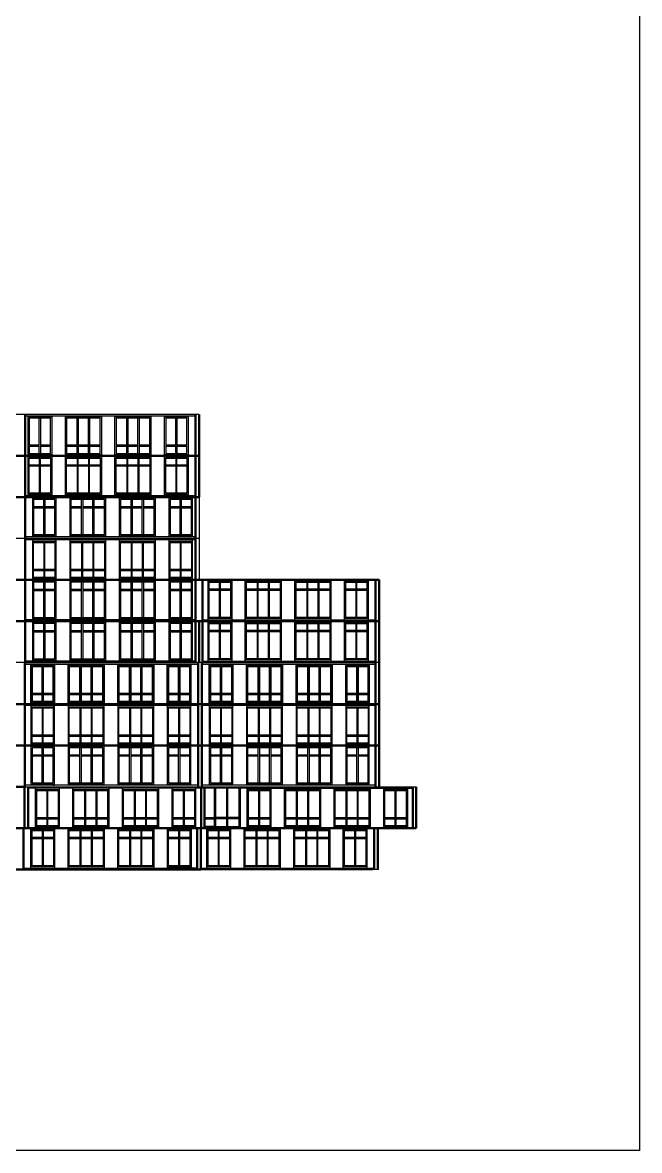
# Model space of a CAD drawing. Header units: centimetres. Extents: x 87 to 195, y 102 to 162.
# Drawn here: x 180.51 to 195.4, y 101.98 to 129.19 of the extents above; entities that cross this region are included whole.
import ezdxf

# ---------------------------------------------------------------- set-up
doc = ezdxf.new("R2010")
doc.units = ezdxf.units.CM
doc.layers.add('modulos alternativos', color=10, linetype='Continuous')

msp = doc.modelspace()

# ---------------------------------------------------------------- linework, layer by layer
for p, q in [((184.77, 119.738), (171.913, 119.738)), ((180.57, 119.702), (184.684, 119.702)), ((180.643, 117.778), (180.643, 119.702)), ((181.213, 119.673), (180.643, 119.673)), ((180.671, 119.645), (180.671, 118.797)), ((181.184, 119.645), (180.671, 119.645)), ((180.913, 118.797), (180.913, 119.645)), ((180.942, 119.645), (180.942, 118.797)), ((181.184, 118.797), (181.184, 119.645)), ((181.213, 119.702), (181.213, 117.778)), ((181.541, 117.778), (181.541, 119.702)), ((182.41, 119.673), (181.541, 119.673)), ((182.382, 119.645), (181.569, 119.645)), ((181.569, 119.645), (181.569, 118.797)), ((181.826, 118.797), (181.826, 119.645)), ((181.854, 119.645), (181.854, 118.797)), ((182.097, 118.797), (182.097, 119.645)), ((182.125, 119.645), (182.125, 118.797)), ((182.382, 118.797), (182.382, 119.645)), ((182.41, 119.702), (182.41, 117.778)), ((182.738, 117.778), (182.738, 119.702)), ((183.608, 119.673), (182.738, 119.673)), ((183.579, 119.645), (182.767, 119.645)), ((182.767, 119.645), (182.767, 118.797)), ((183.023, 118.797), (183.023, 119.645)), ((183.052, 119.645), (183.052, 118.797)), ((183.294, 118.797), (183.294, 119.645)), ((183.323, 119.645), (183.323, 118.797)), ((183.579, 118.797), (183.579, 119.645)), ((183.608, 119.702), (183.608, 117.778)), ((183.936, 117.778), (183.936, 119.702)), ((184.506, 119.673), (183.936, 119.673)), ((184.477, 119.645), (183.964, 119.645)), ((183.964, 119.645), (183.964, 118.797)), ((183.997, 119.738), (183.997, 119.737)), ((184.207, 118.797), (184.207, 119.645)), ((184.235, 119.645), (184.235, 118.797)), ((184.477, 118.797), (184.477, 119.645)), ((184.506, 119.702), (184.506, 117.778)), ((180.913, 118.995), (180.671, 118.995)), ((180.913, 118.966), (180.671, 118.966)), ((181.184, 118.995), (180.942, 118.995)), ((181.184, 118.966), (180.942, 118.966)), ((181.826, 118.995), (181.569, 118.995)), ((181.826, 118.966), (181.569, 118.966)), ((182.097, 118.995), (181.854, 118.995)), ((182.097, 118.966), (181.854, 118.966)), ((182.382, 118.995), (182.125, 118.995)), ((182.382, 118.966), (182.125, 118.966)), ((183.023, 118.995), (182.767, 118.995)), ((183.023, 118.966), (182.767, 118.966)), ((183.294, 118.995), (183.052, 118.995)), ((183.294, 118.966), (183.052, 118.966)), ((183.579, 118.995), (183.323, 118.995)), ((183.579, 118.966), (183.323, 118.966)), ((184.207, 118.995), (183.964, 118.995)), ((184.207, 118.966), (183.964, 118.966)), ((184.477, 118.995), (184.235, 118.995)), ((184.477, 118.966), (184.235, 118.966)), ((180.643, 118.768), (181.213, 118.768)), ((180.643, 118.711), (181.213, 118.711)), ((180.671, 118.797), (181.184, 118.797)), ((180.671, 118.683), (181.184, 118.683)), ((180.671, 117.835), (180.671, 118.683)), ((180.913, 118.683), (180.913, 117.835)), ((180.942, 117.835), (180.942, 118.683)), ((181.184, 118.683), (181.184, 117.835)), ((181.541, 118.768), (182.41, 118.768)), ((181.541, 118.711), (182.41, 118.711)), ((181.569, 118.797), (182.382, 118.797)), ((181.569, 117.835), (181.569, 118.683)), ((181.569, 118.683), (182.382, 118.683)), ((181.826, 118.683), (181.826, 117.835)), ((181.854, 117.835), (181.854, 118.683)), ((182.097, 118.683), (182.097, 117.835)), ((182.125, 117.835), (182.125, 118.683)), ((182.382, 118.683), (182.382, 117.835)), ((182.738, 118.768), (183.608, 118.768)), ((182.738, 118.711), (183.608, 118.711)), ((182.767, 118.797), (183.579, 118.797)), ((182.767, 117.835), (182.767, 118.683)), ((182.767, 118.683), (183.579, 118.683)), ((183.023, 118.683), (183.023, 117.835)), ((183.052, 117.835), (183.052, 118.683)), ((183.294, 118.683), (183.294, 117.835)), ((183.323, 117.835), (183.323, 118.683)), ((183.579, 118.683), (183.579, 117.835)), ((183.936, 118.768), (184.506, 118.768)), ((183.936, 118.711), (184.506, 118.711)), ((183.964, 118.797), (184.477, 118.797)), ((183.964, 117.835), (183.964, 118.683)), ((183.964, 118.683), (184.477, 118.683)), ((184.207, 118.683), (184.207, 117.835)), ((184.235, 117.835), (184.235, 118.683)), ((184.477, 118.683), (184.477, 117.835)), ((180.913, 118.513), (180.671, 118.513)), ((180.913, 118.485), (180.671, 118.485)), ((181.184, 118.513), (180.942, 118.513)), ((181.184, 118.485), (180.942, 118.485)), ((181.826, 118.513), (181.569, 118.513)), ((181.826, 118.485), (181.569, 118.485)), ((182.097, 118.513), (181.854, 118.513)), ((182.097, 118.485), (181.854, 118.485)), ((182.382, 118.513), (182.125, 118.513)), ((182.382, 118.485), (182.125, 118.485)), ((183.023, 118.513), (182.767, 118.513)), ((183.023, 118.485), (182.767, 118.485)), ((183.294, 118.513), (183.052, 118.513)), ((183.294, 118.485), (183.052, 118.485)), ((183.579, 118.513), (183.323, 118.513)), ((183.579, 118.485), (183.323, 118.485)), ((184.207, 118.513), (183.964, 118.513)), ((184.207, 118.485), (183.964, 118.485)), ((184.477, 118.513), (184.235, 118.513)), ((184.477, 118.485), (184.235, 118.485)), ((184.77, 117.742), (171.913, 117.742)), ((180.57, 117.778), (184.684, 117.778)), ((181.213, 117.806), (180.643, 117.806)), ((181.184, 117.835), (180.671, 117.835)), ((180.748, 117.742), (180.748, 116.78)), ((181.318, 117.713), (180.748, 117.713)), ((181.289, 117.685), (180.776, 117.685)), ((180.776, 117.685), (180.776, 116.837)), ((181.019, 116.837), (181.019, 117.685)), ((181.047, 117.685), (181.047, 116.837)), ((181.289, 116.837), (181.289, 117.685)), ((181.318, 116.78), (181.318, 117.742)), ((182.41, 117.806), (181.541, 117.806)), ((182.382, 117.835), (181.569, 117.835)), ((181.646, 117.742), (181.646, 116.78)), ((182.515, 117.713), (181.646, 117.713)), ((182.487, 117.685), (181.674, 117.685)), ((181.674, 117.685), (181.674, 116.837)), ((181.931, 116.837), (181.931, 117.685)), ((181.96, 117.685), (181.96, 116.837)), ((182.202, 116.837), (182.202, 117.685)), ((182.23, 117.685), (182.23, 116.837)), ((182.487, 116.837), (182.487, 117.685)), ((182.515, 116.78), (182.515, 117.742)), ((183.608, 117.806), (182.738, 117.806)), ((183.579, 117.835), (182.767, 117.835)), ((182.843, 117.742), (182.843, 116.78)), ((183.713, 117.713), (182.843, 117.713)), ((183.684, 117.685), (182.872, 117.685)), ((182.872, 117.685), (182.872, 116.837)), ((183.129, 116.837), (183.129, 117.685)), ((183.157, 117.685), (183.157, 116.837)), ((183.399, 116.837), (183.399, 117.685)), ((183.428, 117.685), (183.428, 116.837)), ((183.684, 116.837), (183.684, 117.685)), ((183.713, 116.78), (183.713, 117.742)), ((184.506, 117.806), (183.936, 117.806)), ((184.477, 117.835), (183.964, 117.835)), ((183.997, 117.742), (183.997, 117.742)), ((184.041, 117.742), (184.041, 116.78)), ((184.611, 117.713), (184.041, 117.713)), ((184.069, 117.685), (184.069, 116.837)), ((184.583, 117.685), (184.069, 117.685)), ((184.312, 116.837), (184.312, 117.685)), ((184.34, 117.685), (184.34, 116.837)), ((184.583, 116.837), (184.583, 117.685)), ((184.611, 116.78), (184.611, 117.742)), ((184.77, 117.742), (184.77, 115.746)), ((180.776, 117.515), (181.019, 117.515)), ((180.776, 117.487), (181.019, 117.487)), ((181.047, 117.515), (181.289, 117.515)), ((181.047, 117.487), (181.289, 117.487)), ((181.674, 117.515), (181.931, 117.515)), ((181.674, 117.487), (181.931, 117.487)), ((181.96, 117.515), (182.202, 117.515)), ((181.96, 117.487), (182.202, 117.487)), ((182.23, 117.515), (182.487, 117.515)), ((182.23, 117.487), (182.487, 117.487)), ((182.872, 117.515), (183.129, 117.515)), ((182.872, 117.487), (183.129, 117.487)), ((183.157, 117.515), (183.399, 117.515)), ((183.157, 117.487), (183.399, 117.487)), ((183.428, 117.515), (183.684, 117.515)), ((183.428, 117.487), (183.684, 117.487)), ((184.069, 117.515), (184.312, 117.515)), ((184.069, 117.487), (184.312, 117.487)), ((184.34, 117.515), (184.583, 117.515)), ((184.34, 117.487), (184.583, 117.487)), ((184.684, 116.78), (180.57, 116.78)), ((180.748, 116.808), (181.318, 116.808)), ((180.776, 116.837), (181.289, 116.837)), ((181.646, 116.808), (182.515, 116.808)), ((181.674, 116.837), (182.487, 116.837)), ((182.843, 116.808), (183.713, 116.808)), ((182.872, 116.837), (183.684, 116.837)), ((184.041, 116.808), (184.611, 116.808)), ((184.069, 116.837), (184.583, 116.837)), ((184.77, 116.744), (166.843, 116.744)), ((184.684, 116.708), (180.57, 116.708)), ((180.748, 116.708), (180.748, 114.784)), ((180.748, 116.679), (181.318, 116.679)), ((180.776, 115.803), (180.776, 116.651)), ((180.776, 116.651), (181.289, 116.651)), ((181.019, 116.651), (181.019, 115.803)), ((181.047, 115.803), (181.047, 116.651)), ((181.257, 116.744), (181.257, 116.744)), ((181.257, 116.744), (181.257, 116.743)), ((181.289, 116.651), (181.289, 115.803)), ((181.318, 114.784), (181.318, 116.708)), ((181.646, 116.708), (181.646, 114.784)), ((181.646, 116.679), (182.515, 116.679)), ((181.674, 115.803), (181.674, 116.651)), ((181.674, 116.651), (182.487, 116.651)), ((181.931, 116.651), (181.931, 115.803)), ((181.96, 115.803), (181.96, 116.651)), ((182.202, 116.651), (182.202, 115.803)), ((182.23, 115.803), (182.23, 116.651)), ((182.487, 116.651), (182.487, 115.803)), ((182.515, 114.784), (182.515, 116.708)), ((182.843, 116.708), (182.843, 114.784)), ((182.843, 116.679), (183.713, 116.679)), ((182.872, 115.803), (182.872, 116.651)), ((182.872, 116.651), (183.684, 116.651)), ((183.129, 116.651), (183.129, 115.803)), ((183.157, 115.803), (183.157, 116.651)), ((183.399, 116.651), (183.399, 115.803)), ((183.428, 115.803), (183.428, 116.651)), ((183.684, 116.651), (183.684, 115.803)), ((183.713, 114.784), (183.713, 116.708)), ((184.041, 116.708), (184.041, 114.784)), ((184.041, 116.679), (184.611, 116.679)), ((184.069, 116.651), (184.583, 116.651)), ((184.069, 115.803), (184.069, 116.651)), ((184.312, 116.651), (184.312, 115.803)), ((184.34, 115.803), (184.34, 116.651)), ((184.583, 116.651), (184.583, 115.803)), ((184.611, 114.784), (184.611, 116.708)), ((180.776, 116.001), (181.019, 116.001)), ((180.776, 115.972), (181.019, 115.972)), ((181.047, 116.001), (181.289, 116.001)), ((181.047, 115.972), (181.289, 115.972)), ((181.674, 116.001), (181.931, 116.001)), ((181.674, 115.972), (181.931, 115.972)), ((181.96, 116.001), (182.202, 116.001)), ((181.96, 115.972), (182.202, 115.972)), ((182.23, 116.001), (182.487, 116.001)), ((182.23, 115.972), (182.487, 115.972)), ((182.872, 116.001), (183.129, 116.001)), ((182.872, 115.972), (183.129, 115.972)), ((183.157, 116.001), (183.399, 116.001)), ((183.157, 115.972), (183.399, 115.972)), ((183.428, 116.001), (183.684, 116.001)), ((183.428, 115.972), (183.684, 115.972)), ((184.069, 116.001), (184.312, 116.001)), ((184.069, 115.972), (184.312, 115.972)), ((184.34, 116.001), (184.583, 116.001)), ((184.34, 115.972), (184.583, 115.972)), ((181.318, 115.774), (180.748, 115.774)), ((181.318, 115.717), (180.748, 115.717)), ((181.289, 115.803), (180.776, 115.803)), ((181.289, 115.689), (180.776, 115.689)), ((180.776, 115.689), (180.776, 114.841)), ((181.019, 114.841), (181.019, 115.689)), ((181.047, 115.689), (181.047, 114.841)), ((181.289, 114.841), (181.289, 115.689)), ((182.515, 115.774), (181.646, 115.774)), ((182.515, 115.717), (181.646, 115.717)), ((182.487, 115.803), (181.674, 115.803)), ((182.487, 115.689), (181.674, 115.689)), ((181.674, 115.689), (181.674, 114.841)), ((181.931, 114.841), (181.931, 115.689)), ((181.96, 115.689), (181.96, 114.841)), ((182.202, 114.841), (182.202, 115.689)), ((182.23, 115.689), (182.23, 114.841)), ((182.487, 114.841), (182.487, 115.689)), ((183.713, 115.774), (182.843, 115.774)), ((183.713, 115.717), (182.843, 115.717)), ((183.684, 115.803), (182.872, 115.803)), ((183.684, 115.689), (182.872, 115.689)), ((182.872, 115.689), (182.872, 114.841)), ((183.129, 114.841), (183.129, 115.689)), ((183.157, 115.689), (183.157, 114.841)), ((183.399, 114.841), (183.399, 115.689)), ((183.428, 115.689), (183.428, 114.841)), ((183.684, 114.841), (183.684, 115.689)), ((184.611, 115.774), (184.041, 115.774)), ((184.611, 115.717), (184.041, 115.717)), ((184.583, 115.803), (184.069, 115.803)), ((184.069, 115.689), (184.069, 114.841)), ((184.583, 115.689), (184.069, 115.689)), ((184.312, 114.841), (184.312, 115.689)), ((184.34, 115.689), (184.34, 114.841)), ((184.583, 114.841), (184.583, 115.689)), ((184.985, 114.784), (184.985, 115.746)), ((184.985, 115.717), (185.556, 115.717)), ((185.014, 115.689), (185.527, 115.689)), ((185.014, 114.841), (185.014, 115.689)), ((185.256, 115.689), (185.256, 114.841)), ((185.285, 114.841), (185.285, 115.689)), ((185.527, 115.689), (185.527, 114.841)), ((185.556, 115.746), (185.556, 114.784)), ((185.845, 115.746), (185.879, 115.746)), ((185.884, 114.784), (185.884, 115.746)), ((185.884, 115.717), (186.753, 115.717)), ((185.912, 114.841), (185.912, 115.689)), ((185.912, 115.689), (186.725, 115.689)), ((186.169, 115.689), (186.169, 114.841)), ((186.197, 114.841), (186.197, 115.689)), ((186.44, 115.689), (186.44, 114.841)), ((186.468, 114.841), (186.468, 115.689)), ((186.725, 115.689), (186.725, 114.841)), ((186.753, 115.746), (186.753, 114.784)), ((186.914, 115.746), (186.948, 115.746)), ((187.081, 114.784), (187.081, 115.746)), ((187.081, 115.717), (187.951, 115.717)), ((187.11, 114.841), (187.11, 115.689)), ((187.11, 115.689), (187.922, 115.689)), ((187.366, 115.689), (187.366, 114.841)), ((187.395, 114.841), (187.395, 115.689)), ((187.637, 115.689), (187.637, 114.841)), ((187.666, 114.841), (187.666, 115.689)), ((187.922, 115.689), (187.922, 114.841)), ((187.951, 115.746), (187.951, 114.784)), ((187.983, 115.746), (188.018, 115.746)), ((188.279, 114.784), (188.279, 115.746)), ((188.279, 115.717), (188.849, 115.717)), ((188.307, 114.841), (188.307, 115.689)), ((188.307, 115.689), (188.82, 115.689)), ((188.549, 115.689), (188.549, 114.841)), ((188.578, 114.841), (188.578, 115.689)), ((188.82, 115.689), (188.82, 114.841)), ((188.849, 115.746), (188.849, 114.784)), ((189.027, 115.746), (189.027, 115.745)), ((180.776, 115.519), (181.019, 115.519)), ((180.776, 115.491), (181.019, 115.491)), ((181.047, 115.519), (181.289, 115.519)), ((181.047, 115.491), (181.289, 115.491)), ((181.674, 115.519), (181.931, 115.519)), ((181.674, 115.491), (181.931, 115.491)), ((181.96, 115.519), (182.202, 115.519)), ((181.96, 115.491), (182.202, 115.491)), ((182.23, 115.519), (182.487, 115.519)), ((182.23, 115.491), (182.487, 115.491)), ((182.872, 115.519), (183.129, 115.519)), ((182.872, 115.491), (183.129, 115.491)), ((183.157, 115.519), (183.399, 115.519)), ((183.157, 115.491), (183.399, 115.491)), ((183.428, 115.519), (183.684, 115.519)), ((183.428, 115.491), (183.684, 115.491)), ((184.069, 115.519), (184.312, 115.519)), ((184.069, 115.491), (184.312, 115.491)), ((184.34, 115.519), (184.583, 115.519)), ((184.34, 115.491), (184.583, 115.491)), ((185.256, 115.519), (185.014, 115.519)), ((185.256, 115.491), (185.014, 115.491)), ((185.527, 115.519), (185.285, 115.519)), ((185.527, 115.491), (185.285, 115.491)), ((186.169, 115.519), (185.912, 115.519)), ((186.169, 115.491), (185.912, 115.491)), ((186.44, 115.519), (186.197, 115.519)), ((186.44, 115.491), (186.197, 115.491)), ((186.725, 115.519), (186.468, 115.519)), ((186.725, 115.491), (186.468, 115.491)), ((187.366, 115.519), (187.11, 115.519)), ((187.366, 115.491), (187.11, 115.491)), ((187.637, 115.519), (187.395, 115.519)), ((187.637, 115.491), (187.395, 115.491)), ((187.922, 115.519), (187.666, 115.519)), ((187.922, 115.491), (187.666, 115.491)), ((188.549, 115.519), (188.307, 115.519)), ((188.549, 115.491), (188.307, 115.491)), ((188.82, 115.519), (188.578, 115.519)), ((188.82, 115.491), (188.578, 115.491)), ((171.913, 114.748), (184.77, 114.748)), ((184.684, 114.784), (180.57, 114.784)), ((189.113, 114.748), (180.608, 114.748)), ((180.748, 114.812), (181.318, 114.812)), ((180.748, 114.748), (180.748, 113.786)), ((181.318, 114.719), (180.748, 114.719)), ((180.776, 114.841), (181.289, 114.841)), ((181.289, 114.691), (180.776, 114.691)), ((180.776, 114.691), (180.776, 113.843)), ((181.019, 113.843), (181.019, 114.691)), ((181.047, 114.691), (181.047, 113.843)), ((181.257, 114.748), (181.257, 114.749)), ((181.289, 113.843), (181.289, 114.691)), ((181.318, 113.786), (181.318, 114.748)), ((181.646, 114.812), (182.515, 114.812)), ((181.646, 114.748), (181.646, 113.786)), ((182.515, 114.719), (181.646, 114.719)), ((181.674, 114.841), (182.487, 114.841)), ((182.487, 114.691), (181.674, 114.691)), ((181.674, 114.691), (181.674, 113.843)), ((181.931, 113.843), (181.931, 114.691)), ((181.96, 114.691), (181.96, 113.843)), ((182.202, 113.843), (182.202, 114.691)), ((182.23, 114.691), (182.23, 113.843)), ((182.487, 113.843), (182.487, 114.691)), ((182.515, 113.786), (182.515, 114.748)), ((182.843, 114.812), (183.713, 114.812)), ((182.843, 114.748), (182.843, 113.786)), ((183.713, 114.719), (182.843, 114.719)), ((182.872, 114.841), (183.684, 114.841)), ((183.684, 114.691), (182.872, 114.691)), ((182.872, 114.691), (182.872, 113.843)), ((183.129, 113.843), (183.129, 114.691)), ((183.157, 114.691), (183.157, 113.843)), ((183.399, 113.843), (183.399, 114.691)), ((183.428, 114.691), (183.428, 113.843)), ((183.684, 113.843), (183.684, 114.691)), ((183.713, 113.786), (183.713, 114.748)), ((184.041, 114.812), (184.611, 114.812)), ((184.041, 114.748), (184.041, 113.786)), ((184.611, 114.719), (184.041, 114.719)), ((184.069, 114.841), (184.583, 114.841)), ((184.069, 114.691), (184.069, 113.843)), ((184.583, 114.691), (184.069, 114.691)), ((184.312, 113.843), (184.312, 114.691)), ((184.34, 114.691), (184.34, 113.843)), ((184.583, 113.843), (184.583, 114.691)), ((184.611, 113.786), (184.611, 114.748)), ((184.77, 113.75), (184.77, 114.748)), ((184.855, 114.784), (189.027, 114.784)), ((185.556, 114.812), (184.985, 114.812)), ((184.985, 113.786), (184.985, 114.748)), ((184.985, 114.719), (185.556, 114.719)), ((185.527, 114.841), (185.014, 114.841)), ((185.014, 114.691), (185.527, 114.691)), ((185.014, 113.843), (185.014, 114.691)), ((185.256, 114.691), (185.256, 113.843)), ((185.285, 113.843), (185.285, 114.691)), ((185.527, 114.691), (185.527, 113.843)), ((185.556, 114.748), (185.556, 113.786)), ((186.753, 114.812), (185.884, 114.812)), ((185.884, 113.786), (185.884, 114.748)), ((185.884, 114.719), (186.753, 114.719)), ((186.725, 114.841), (185.912, 114.841)), ((185.912, 113.843), (185.912, 114.691)), ((185.912, 114.691), (186.725, 114.691)), ((186.169, 114.691), (186.169, 113.843)), ((186.197, 113.843), (186.197, 114.691)), ((186.44, 114.691), (186.44, 113.843)), ((186.468, 113.843), (186.468, 114.691)), ((186.725, 114.691), (186.725, 113.843)), ((186.753, 114.748), (186.753, 113.786)), ((187.951, 114.812), (187.081, 114.812)), ((187.081, 113.786), (187.081, 114.748)), ((187.081, 114.719), (187.951, 114.719)), ((187.922, 114.841), (187.11, 114.841)), ((187.11, 113.843), (187.11, 114.691)), ((187.11, 114.691), (187.922, 114.691)), ((187.366, 114.691), (187.366, 113.843)), ((187.395, 113.843), (187.395, 114.691)), ((187.637, 114.691), (187.637, 113.843)), ((187.666, 113.843), (187.666, 114.691)), ((187.922, 114.691), (187.922, 113.843)), ((187.951, 114.748), (187.951, 113.786)), ((188.849, 114.812), (188.279, 114.812)), ((188.279, 113.786), (188.279, 114.748)), ((188.279, 114.719), (188.849, 114.719)), ((188.82, 114.841), (188.307, 114.841)), ((188.307, 113.843), (188.307, 114.691)), ((188.307, 114.691), (188.82, 114.691)), ((188.339, 114.748), (188.339, 114.749)), ((188.549, 114.691), (188.549, 113.843)), ((188.578, 113.843), (188.578, 114.691)), ((188.82, 114.691), (188.82, 113.843)), ((188.849, 114.748), (188.849, 113.786)), ((189.027, 114.748), (189.027, 114.747)), ((180.776, 114.522), (181.019, 114.522)), ((180.776, 114.493), (181.019, 114.493)), ((181.047, 114.522), (181.289, 114.522)), ((181.047, 114.493), (181.289, 114.493)), ((181.674, 114.522), (181.931, 114.522)), ((181.674, 114.493), (181.931, 114.493)), ((181.96, 114.522), (182.202, 114.522)), ((181.96, 114.493), (182.202, 114.493)), ((182.23, 114.522), (182.487, 114.522)), ((182.23, 114.493), (182.487, 114.493)), ((182.872, 114.522), (183.129, 114.522)), ((182.872, 114.493), (183.129, 114.493)), ((183.157, 114.522), (183.399, 114.522)), ((183.157, 114.493), (183.399, 114.493)), ((183.428, 114.522), (183.684, 114.522)), ((183.428, 114.493), (183.684, 114.493)), ((184.069, 114.522), (184.312, 114.522)), ((184.069, 114.493), (184.312, 114.493)), ((184.34, 114.522), (184.583, 114.522)), ((184.34, 114.493), (184.583, 114.493)), ((185.256, 114.522), (185.014, 114.522)), ((185.256, 114.493), (185.014, 114.493)), ((185.527, 114.522), (185.285, 114.522)), ((185.527, 114.493), (185.285, 114.493)), ((186.169, 114.522), (185.912, 114.522)), ((186.169, 114.493), (185.912, 114.493)), ((186.44, 114.522), (186.197, 114.522)), ((186.44, 114.493), (186.197, 114.493)), ((186.725, 114.522), (186.468, 114.522)), ((186.725, 114.493), (186.468, 114.493)), ((187.366, 114.522), (187.11, 114.522)), ((187.366, 114.493), (187.11, 114.493)), ((187.637, 114.522), (187.395, 114.522)), ((187.637, 114.493), (187.395, 114.493)), ((187.922, 114.522), (187.666, 114.522)), ((187.922, 114.493), (187.666, 114.493)), ((188.549, 114.522), (188.307, 114.522)), ((188.549, 114.493), (188.307, 114.493)), ((188.82, 114.522), (188.578, 114.522)), ((188.82, 114.493), (188.578, 114.493)), ((184.684, 113.786), (180.57, 113.786)), ((180.748, 113.814), (181.318, 113.814)), ((180.776, 113.843), (181.289, 113.843)), ((181.646, 113.814), (182.515, 113.814)), ((181.674, 113.843), (182.487, 113.843)), ((182.843, 113.814), (183.713, 113.814)), ((182.872, 113.843), (183.684, 113.843)), ((184.041, 113.814), (184.611, 113.814)), ((184.069, 113.843), (184.583, 113.843)), ((184.855, 113.786), (189.027, 113.786)), ((185.556, 113.814), (184.985, 113.814)), ((185.527, 113.843), (185.014, 113.843)), ((186.753, 113.814), (185.884, 113.814)), ((186.725, 113.843), (185.912, 113.843)), ((187.951, 113.814), (187.081, 113.814)), ((187.922, 113.843), (187.11, 113.843)), ((188.849, 113.814), (188.279, 113.814)), ((188.82, 113.843), (188.307, 113.843)), ((189.113, 113.75), (171.838, 113.75)), ((181.257, 113.75), (181.257, 113.751)), ((189.113, 113.75), (184.77, 113.75)), ((188.339, 113.75), (188.339, 113.751)), ((176.198, 112.749), (189.113, 112.749)), ((180.561, 112.753), (180.561, 112.749)), ((180.561, 112.749), (184.75, 112.749)), ((181.25, 112.714), (180.561, 112.714)), ((180.709, 112.714), (180.709, 110.789)), ((180.709, 112.685), (181.279, 112.685)), ((181.25, 112.714), (181.279, 112.714)), ((184.75, 112.714), (181.279, 112.714)), ((181.279, 110.789), (181.279, 112.714)), ((181.607, 112.714), (181.607, 110.789)), ((181.607, 112.685), (182.476, 112.685)), ((182.476, 110.789), (182.476, 112.714)), ((182.804, 112.714), (182.804, 110.789)), ((182.804, 112.685), (183.674, 112.685)), ((183.674, 110.789), (183.674, 112.714)), ((184.002, 112.714), (184.002, 110.789)), ((184.002, 112.685), (184.572, 112.685)), ((184.572, 110.789), (184.572, 112.714)), ((184.836, 112.749), (189.027, 112.749)), ((188.307, 112.714), (184.836, 112.714)), ((185.014, 112.714), (185.014, 110.789)), ((185.014, 112.685), (185.584, 112.685)), ((185.584, 110.789), (185.584, 112.714)), ((185.912, 112.714), (185.912, 110.789)), ((185.912, 112.685), (186.782, 112.685)), ((186.782, 110.789), (186.782, 112.714)), ((187.11, 112.714), (187.11, 110.789)), ((187.11, 112.685), (187.979, 112.685)), ((187.979, 110.789), (187.979, 112.714)), ((188.338, 112.714), (188.307, 112.714)), ((188.307, 112.714), (188.307, 110.789)), ((188.307, 112.685), (188.877, 112.685)), ((189.027, 112.714), (188.338, 112.714)), ((188.339, 112.749), (188.339, 112.749)), ((188.42, 112.749), (188.42, 112.749)), ((188.877, 110.789), (188.877, 112.714)), ((189.027, 112.753), (189.027, 112.749)), ((180.737, 111.808), (180.737, 112.657)), ((180.737, 112.657), (181.25, 112.657)), ((180.979, 112.657), (180.979, 111.808)), ((181.008, 111.808), (181.008, 112.657)), ((181.25, 112.657), (181.25, 111.808)), ((181.635, 111.808), (181.635, 112.657)), ((181.635, 112.657), (182.448, 112.657)), ((181.892, 112.657), (181.892, 111.808)), ((181.92, 111.808), (181.92, 112.657)), ((182.163, 112.657), (182.163, 111.808)), ((182.191, 111.808), (182.191, 112.657)), ((182.448, 112.657), (182.448, 111.808)), ((182.833, 111.808), (182.833, 112.657)), ((182.833, 112.657), (183.645, 112.657)), ((183.089, 112.657), (183.089, 111.808)), ((183.118, 111.808), (183.118, 112.657)), ((183.36, 112.657), (183.36, 111.808)), ((183.389, 111.808), (183.389, 112.657)), ((183.645, 112.657), (183.645, 111.808)), ((184.03, 112.657), (184.544, 112.657)), ((184.03, 111.808), (184.03, 112.657)), ((184.273, 112.657), (184.273, 111.808)), ((184.301, 111.808), (184.301, 112.657)), ((184.544, 112.657), (184.544, 111.808)), ((185.042, 111.808), (185.042, 112.657)), ((185.042, 112.657), (185.556, 112.657)), ((185.285, 112.657), (185.285, 111.808)), ((185.313, 111.808), (185.313, 112.657)), ((185.556, 112.657), (185.556, 111.808)), ((185.941, 111.808), (185.941, 112.657)), ((185.941, 112.657), (186.753, 112.657)), ((186.197, 112.657), (186.197, 111.808)), ((186.226, 111.808), (186.226, 112.657)), ((186.468, 112.657), (186.468, 111.808)), ((186.497, 111.808), (186.497, 112.657)), ((186.753, 112.657), (186.753, 111.808)), ((187.138, 111.808), (187.138, 112.657)), ((187.138, 112.657), (187.951, 112.657)), ((187.395, 112.657), (187.395, 111.808)), ((187.423, 111.808), (187.423, 112.657)), ((187.666, 112.657), (187.666, 111.808)), ((187.694, 111.808), (187.694, 112.657)), ((187.951, 112.657), (187.951, 111.808)), ((188.336, 112.657), (188.849, 112.657)), ((188.336, 111.808), (188.336, 112.657)), ((188.578, 112.657), (188.578, 111.808)), ((188.606, 111.808), (188.606, 112.657)), ((188.849, 112.657), (188.849, 111.808)), ((180.737, 112.006), (180.979, 112.006)), ((180.737, 111.978), (180.979, 111.978)), ((181.008, 112.006), (181.25, 112.006)), ((181.008, 111.978), (181.25, 111.978)), ((181.635, 112.006), (181.892, 112.006)), ((181.635, 111.978), (181.892, 111.978)), ((181.92, 112.006), (182.163, 112.006)), ((181.92, 111.978), (182.163, 111.978)), ((182.191, 112.006), (182.448, 112.006)), ((182.191, 111.978), (182.448, 111.978)), ((182.833, 112.006), (183.089, 112.006)), ((182.833, 111.978), (183.089, 111.978)), ((183.118, 112.006), (183.36, 112.006)), ((183.118, 111.978), (183.36, 111.978)), ((183.389, 112.006), (183.645, 112.006)), ((183.389, 111.978), (183.645, 111.978)), ((184.03, 112.006), (184.273, 112.006)), ((184.03, 111.978), (184.273, 111.978)), ((184.301, 112.006), (184.544, 112.006)), ((184.301, 111.978), (184.544, 111.978)), ((185.042, 112.006), (185.285, 112.006)), ((185.042, 111.978), (185.285, 111.978)), ((185.313, 112.006), (185.556, 112.006)), ((185.313, 111.978), (185.556, 111.978)), ((185.941, 112.006), (186.197, 112.006)), ((185.941, 111.978), (186.197, 111.978)), ((186.226, 112.006), (186.468, 112.006)), ((186.226, 111.978), (186.468, 111.978)), ((186.497, 112.006), (186.753, 112.006)), ((186.497, 111.978), (186.753, 111.978)), ((187.138, 112.006), (187.395, 112.006)), ((187.138, 111.978), (187.395, 111.978)), ((187.423, 112.006), (187.666, 112.006)), ((187.423, 111.978), (187.666, 111.978)), ((187.694, 112.006), (187.951, 112.006)), ((187.694, 111.978), (187.951, 111.978)), ((188.336, 112.006), (188.578, 112.006)), ((188.336, 111.978), (188.578, 111.978)), ((188.606, 112.006), (188.849, 112.006)), ((188.606, 111.978), (188.849, 111.978)), ((180.561, 111.75), (180.561, 111.753)), ((181.279, 111.78), (180.709, 111.78)), ((181.279, 111.723), (180.709, 111.723)), ((181.25, 111.808), (180.737, 111.808)), ((181.25, 111.694), (180.737, 111.694)), ((180.737, 111.694), (180.737, 110.846)), ((180.979, 110.846), (180.979, 111.694)), ((181.008, 111.694), (181.008, 110.846)), ((181.25, 110.846), (181.25, 111.694)), ((181.604, 111.751), (181.57, 111.751)), ((182.476, 111.78), (181.607, 111.78)), ((182.476, 111.723), (181.607, 111.723)), ((182.448, 111.808), (181.635, 111.808)), ((182.448, 111.694), (181.635, 111.694)), ((181.635, 111.694), (181.635, 110.846)), ((181.892, 110.846), (181.892, 111.694)), ((181.92, 111.694), (181.92, 110.846)), ((182.163, 110.846), (182.163, 111.694)), ((182.191, 111.694), (182.191, 110.846)), ((182.448, 110.846), (182.448, 111.694)), ((182.673, 111.751), (182.639, 111.751)), ((183.674, 111.78), (182.804, 111.78)), ((183.674, 111.723), (182.804, 111.723)), ((183.645, 111.808), (182.833, 111.808)), ((183.645, 111.694), (182.833, 111.694)), ((182.833, 111.694), (182.833, 110.846)), ((183.089, 110.846), (183.089, 111.694)), ((183.118, 111.694), (183.118, 110.846)), ((183.36, 110.846), (183.36, 111.694)), ((183.389, 111.694), (183.389, 110.846)), ((183.645, 110.846), (183.645, 111.694)), ((183.743, 111.751), (183.708, 111.751)), ((184.572, 111.78), (184.002, 111.78)), ((184.572, 111.723), (184.002, 111.723)), ((184.544, 111.808), (184.03, 111.808)), ((184.03, 111.694), (184.03, 110.846)), ((184.544, 111.694), (184.03, 111.694)), ((184.273, 110.846), (184.273, 111.694)), ((184.301, 111.694), (184.301, 110.846)), ((184.544, 110.846), (184.544, 111.694)), ((184.75, 111.75), (184.75, 111.753)), ((184.836, 111.751), (184.836, 111.753)), ((184.836, 111.751), (184.836, 111.75)), ((185.584, 111.78), (185.014, 111.78)), ((185.584, 111.723), (185.014, 111.723)), ((185.556, 111.808), (185.042, 111.808)), ((185.556, 111.694), (185.042, 111.694)), ((185.042, 111.694), (185.042, 110.846)), ((185.285, 110.846), (185.285, 111.694)), ((185.313, 111.694), (185.313, 110.846)), ((185.556, 110.846), (185.556, 111.694)), ((185.879, 111.751), (185.845, 111.751)), ((186.782, 111.78), (185.912, 111.78)), ((186.782, 111.723), (185.912, 111.723)), ((186.753, 111.808), (185.941, 111.808)), ((186.753, 111.694), (185.941, 111.694)), ((185.941, 111.694), (185.941, 110.846)), ((186.197, 110.846), (186.197, 111.694)), ((186.226, 111.694), (186.226, 110.846)), ((186.468, 110.846), (186.468, 111.694)), ((186.497, 111.694), (186.497, 110.846)), ((186.753, 110.846), (186.753, 111.694)), ((186.948, 111.751), (186.914, 111.751)), ((187.979, 111.78), (187.11, 111.78)), ((187.979, 111.723), (187.11, 111.723)), ((187.951, 111.808), (187.138, 111.808)), ((187.951, 111.694), (187.138, 111.694)), ((187.138, 111.694), (187.138, 110.846)), ((187.395, 110.846), (187.395, 111.694)), ((187.423, 111.694), (187.423, 110.846)), ((187.666, 110.846), (187.666, 111.694)), ((187.694, 111.694), (187.694, 110.846)), ((187.951, 110.846), (187.951, 111.694)), ((188.018, 111.751), (187.983, 111.751)), ((188.877, 111.78), (188.307, 111.78)), ((188.877, 111.723), (188.307, 111.723)), ((188.849, 111.808), (188.336, 111.808)), ((188.336, 111.694), (188.336, 110.846)), ((188.849, 111.694), (188.336, 111.694)), ((188.578, 110.846), (188.578, 111.694)), ((188.606, 111.694), (188.606, 110.846)), ((188.849, 110.846), (188.849, 111.694)), ((180.737, 111.525), (180.979, 111.525)), ((180.737, 111.496), (180.979, 111.496)), ((181.008, 111.525), (181.25, 111.525)), ((181.008, 111.496), (181.25, 111.496)), ((181.635, 111.525), (181.892, 111.525)), ((181.635, 111.496), (181.892, 111.496)), ((181.92, 111.525), (182.163, 111.525)), ((181.92, 111.496), (182.163, 111.496)), ((182.191, 111.525), (182.448, 111.525)), ((182.191, 111.496), (182.448, 111.496)), ((182.833, 111.525), (183.089, 111.525)), ((182.833, 111.496), (183.089, 111.496)), ((183.118, 111.525), (183.36, 111.525)), ((183.118, 111.496), (183.36, 111.496)), ((183.389, 111.525), (183.645, 111.525)), ((183.389, 111.496), (183.645, 111.496)), ((184.03, 111.525), (184.273, 111.525)), ((184.03, 111.496), (184.273, 111.496)), ((184.301, 111.525), (184.544, 111.525)), ((184.301, 111.496), (184.544, 111.496)), ((185.042, 111.525), (185.285, 111.525)), ((185.042, 111.496), (185.285, 111.496)), ((185.313, 111.525), (185.556, 111.525)), ((185.313, 111.496), (185.556, 111.496)), ((185.941, 111.525), (186.197, 111.525)), ((185.941, 111.496), (186.197, 111.496)), ((186.226, 111.525), (186.468, 111.525)), ((186.226, 111.496), (186.468, 111.496)), ((186.497, 111.525), (186.753, 111.525)), ((186.497, 111.496), (186.753, 111.496)), ((187.138, 111.525), (187.395, 111.525)), ((187.138, 111.496), (187.395, 111.496)), ((187.423, 111.525), (187.666, 111.525)), ((187.423, 111.496), (187.666, 111.496)), ((187.694, 111.525), (187.951, 111.525)), ((187.694, 111.496), (187.951, 111.496)), ((188.336, 111.525), (188.578, 111.525)), ((188.336, 111.496), (188.578, 111.496)), ((188.606, 111.525), (188.849, 111.525)), ((188.606, 111.496), (188.849, 111.496)), ((181.25, 110.789), (180.561, 110.789)), ((180.709, 110.818), (181.279, 110.818)), ((180.737, 110.846), (181.25, 110.846)), ((181.25, 110.789), (181.279, 110.789)), ((184.75, 110.789), (181.279, 110.789)), ((181.607, 110.818), (182.476, 110.818)), ((181.635, 110.846), (182.448, 110.846)), ((182.804, 110.818), (183.674, 110.818)), ((182.833, 110.846), (183.645, 110.846)), ((184.002, 110.818), (184.572, 110.818)), ((184.03, 110.846), (184.544, 110.846)), ((188.307, 110.789), (184.836, 110.789)), ((185.014, 110.818), (185.584, 110.818)), ((185.042, 110.846), (185.556, 110.846)), ((185.912, 110.818), (186.782, 110.818)), ((185.941, 110.846), (186.753, 110.846)), ((187.11, 110.818), (187.979, 110.818)), ((187.138, 110.846), (187.951, 110.846)), ((188.307, 110.818), (188.877, 110.818)), ((188.338, 110.789), (188.307, 110.789)), ((188.336, 110.846), (188.849, 110.846)), ((189.027, 110.789), (188.338, 110.789)), ((176.198, 110.754), (190.011, 110.754)), ((180.559, 110.754), (184.902, 110.754)), ((184.816, 110.718), (180.644, 110.718)), ((180.823, 109.756), (180.823, 110.718)), ((180.823, 110.689), (181.393, 110.689)), ((180.851, 109.813), (180.851, 110.661)), ((180.851, 110.661), (181.364, 110.661)), ((181.094, 110.661), (181.094, 109.813)), ((181.122, 109.813), (181.122, 110.661)), ((181.332, 110.754), (181.332, 110.753)), ((181.364, 110.661), (181.364, 109.813)), ((181.393, 110.718), (181.393, 109.756)), ((181.721, 109.756), (181.721, 110.718)), ((181.721, 110.689), (182.59, 110.689)), ((181.749, 109.813), (181.749, 110.661)), ((181.749, 110.661), (182.562, 110.661)), ((182.006, 110.661), (182.006, 109.813)), ((182.034, 109.813), (182.034, 110.661)), ((182.277, 110.661), (182.277, 109.813)), ((182.305, 109.813), (182.305, 110.661)), ((182.562, 110.661), (182.562, 109.813)), ((182.59, 110.718), (182.59, 109.756)), ((182.918, 109.756), (182.918, 110.718)), ((182.918, 110.689), (183.788, 110.689)), ((182.947, 109.813), (182.947, 110.661)), ((182.947, 110.661), (183.759, 110.661)), ((183.203, 110.661), (183.203, 109.813)), ((183.232, 109.813), (183.232, 110.661)), ((183.474, 110.661), (183.474, 109.813)), ((183.503, 109.813), (183.503, 110.661)), ((183.759, 110.661), (183.759, 109.813)), ((183.788, 110.718), (183.788, 109.756)), ((184.116, 109.756), (184.116, 110.718)), ((184.116, 110.689), (184.686, 110.689)), ((184.144, 110.661), (184.658, 110.661)), ((184.144, 109.813), (184.144, 110.661)), ((184.387, 110.661), (184.387, 109.813)), ((184.415, 109.813), (184.415, 110.661)), ((184.658, 110.661), (184.658, 109.813)), ((184.686, 110.718), (184.686, 109.756)), ((185.932, 110.718), (184.902, 110.717)), ((185.754, 110.736), (185.134, 110.736)), ((185.134, 110.736), (185.134, 109.787)), ((185.162, 110.736), (185.162, 109.787)), ((185.429, 110.736), (185.429, 109.787)), ((185.458, 110.736), (185.458, 109.787)), ((185.725, 110.736), (185.725, 109.787)), ((185.932, 110.718), (189.925, 110.718)), ((185.932, 109.756), (185.932, 110.718)), ((185.932, 110.689), (186.502, 110.689)), ((185.96, 109.813), (185.96, 110.661)), ((185.96, 110.661), (186.474, 110.661)), ((186.203, 110.661), (186.203, 109.813)), ((186.231, 109.813), (186.231, 110.661)), ((186.441, 110.754), (186.441, 110.753)), ((186.474, 110.661), (186.474, 109.813)), ((186.502, 110.718), (186.502, 109.756)), ((186.83, 109.756), (186.83, 110.718)), ((186.83, 110.689), (187.7, 110.689)), ((186.859, 109.813), (186.859, 110.661)), ((186.859, 110.661), (187.671, 110.661)), ((187.115, 110.661), (187.115, 109.813)), ((187.144, 109.813), (187.144, 110.661)), ((187.386, 110.661), (187.386, 109.813)), ((187.415, 109.813), (187.415, 110.661)), ((187.671, 110.661), (187.671, 109.813)), ((187.7, 110.718), (187.7, 109.756)), ((188.028, 109.756), (188.028, 110.718)), ((188.028, 110.689), (188.897, 110.689)), ((188.056, 109.813), (188.056, 110.661)), ((188.056, 110.661), (188.869, 110.661)), ((188.313, 110.661), (188.313, 109.813)), ((188.339, 110.754), (188.339, 110.754)), ((188.341, 109.813), (188.341, 110.661)), ((188.42, 110.754), (188.42, 110.754)), ((188.584, 110.661), (188.584, 109.813)), ((188.612, 109.813), (188.612, 110.661)), ((188.869, 110.661), (188.869, 109.813)), ((188.897, 110.718), (188.897, 109.756)), ((189.225, 109.756), (189.225, 110.718)), ((189.225, 110.689), (189.795, 110.689)), ((189.254, 110.661), (189.767, 110.661)), ((189.254, 109.813), (189.254, 110.661)), ((189.496, 110.661), (189.496, 109.813)), ((189.524, 109.813), (189.524, 110.661)), ((189.767, 110.661), (189.767, 109.813)), ((189.795, 110.718), (189.795, 109.756)), ((180.851, 110.011), (181.094, 110.011)), ((180.851, 109.982), (181.094, 109.982)), ((181.122, 110.011), (181.364, 110.011)), ((181.122, 109.982), (181.364, 109.982)), ((181.749, 110.011), (182.006, 110.011)), ((181.749, 109.982), (182.006, 109.982)), ((182.034, 110.011), (182.277, 110.011)), ((182.034, 109.982), (182.277, 109.982)), ((182.305, 110.011), (182.562, 110.011)), ((182.305, 109.982), (182.562, 109.982)), ((182.947, 110.011), (183.203, 110.011)), ((182.947, 109.982), (183.203, 109.982)), ((183.232, 110.011), (183.474, 110.011)), ((183.232, 109.982), (183.474, 109.982)), ((183.503, 110.011), (183.759, 110.011)), ((183.503, 109.982), (183.759, 109.982)), ((184.144, 110.011), (184.387, 110.011)), ((184.144, 109.982), (184.387, 109.982)), ((184.415, 110.011), (184.658, 110.011)), ((184.415, 109.982), (184.658, 109.982)), ((184.902, 110.014), (185.134, 110.014)), ((185.429, 110.014), (185.162, 110.014)), ((185.162, 109.985), (185.429, 109.985)), ((185.725, 110.014), (185.458, 110.014)), ((185.458, 109.985), (185.725, 109.985)), ((185.723, 109.985), (185.723, 110.014)), ((185.96, 110.011), (186.203, 110.011)), ((185.96, 109.982), (186.203, 109.982)), ((186.231, 110.011), (186.474, 110.011)), ((186.231, 109.982), (186.474, 109.982)), ((186.859, 110.011), (187.115, 110.011)), ((186.859, 109.982), (187.115, 109.982)), ((187.144, 110.011), (187.386, 110.011)), ((187.144, 109.982), (187.386, 109.982)), ((187.415, 110.011), (187.671, 110.011)), ((187.415, 109.982), (187.671, 109.982)), ((188.056, 110.011), (188.313, 110.011)), ((188.056, 109.982), (188.313, 109.982)), ((188.341, 110.011), (188.584, 110.011)), ((188.341, 109.982), (188.584, 109.982)), ((188.612, 110.011), (188.869, 110.011)), ((188.612, 109.982), (188.869, 109.982)), ((189.254, 110.011), (189.496, 110.011)), ((189.254, 109.982), (189.496, 109.982)), ((189.524, 110.011), (189.767, 110.011)), ((189.524, 109.982), (189.767, 109.982)), ((180.559, 109.753), (163.284, 109.753)), ((180.532, 109.752), (180.532, 109.753)), ((180.644, 109.756), (180.644, 109.757)), ((180.71, 108.791), (180.71, 109.753)), ((180.71, 109.724), (181.281, 109.724)), ((180.739, 109.696), (181.252, 109.696)), ((180.739, 108.848), (180.739, 109.696)), ((181.393, 109.784), (180.823, 109.784)), ((181.364, 109.813), (180.851, 109.813)), ((180.981, 109.696), (180.981, 108.848)), ((181.01, 108.848), (181.01, 109.696)), ((181.252, 109.696), (181.252, 108.848)), ((181.281, 109.753), (181.281, 108.791)), ((181.54, 109.753), (181.574, 109.753)), ((181.608, 108.791), (181.608, 109.753)), ((181.608, 109.724), (182.478, 109.724)), ((181.637, 108.848), (181.637, 109.696)), ((181.637, 109.696), (182.45, 109.696)), ((181.688, 109.756), (181.654, 109.756)), ((182.59, 109.784), (181.721, 109.784)), ((182.562, 109.813), (181.749, 109.813)), ((181.894, 109.696), (181.894, 108.848)), ((181.922, 108.848), (181.922, 109.696)), ((182.164, 109.696), (182.164, 108.848)), ((182.193, 108.848), (182.193, 109.696)), ((182.45, 109.696), (182.45, 108.848)), ((182.478, 109.753), (182.478, 108.791)), ((182.609, 109.753), (182.643, 109.753)), ((182.757, 109.756), (182.723, 109.756)), ((182.806, 108.791), (182.806, 109.753)), ((182.806, 109.724), (183.676, 109.724)), ((182.834, 108.848), (182.834, 109.696)), ((182.834, 109.696), (183.647, 109.696)), ((183.788, 109.784), (182.918, 109.784)), ((183.759, 109.813), (182.947, 109.813)), ((183.091, 109.696), (183.091, 108.848)), ((183.12, 108.848), (183.12, 109.696)), ((183.362, 109.696), (183.362, 108.848)), ((183.39, 108.848), (183.39, 109.696)), ((183.647, 109.696), (183.647, 108.848)), ((183.676, 109.753), (183.676, 108.791)), ((183.678, 109.753), (183.712, 109.753)), ((183.826, 109.756), (183.792, 109.756)), ((184.003, 108.791), (184.003, 109.753)), ((184.003, 109.724), (184.574, 109.724)), ((184.032, 108.848), (184.032, 109.696)), ((184.032, 109.696), (184.545, 109.696)), ((184.686, 109.784), (184.116, 109.784)), ((184.658, 109.813), (184.144, 109.813)), ((184.274, 109.696), (184.274, 108.848)), ((184.303, 108.848), (184.303, 109.696)), ((184.545, 109.696), (184.545, 108.848)), ((184.574, 109.753), (184.574, 108.791)), ((184.722, 109.752), (184.722, 109.753)), ((184.807, 109.752), (184.807, 109.753)), ((184.957, 108.791), (184.957, 109.753)), ((184.957, 109.724), (185.527, 109.724)), ((184.985, 109.696), (185.499, 109.696)), ((184.985, 108.848), (184.985, 109.696)), ((185.754, 109.787), (185.134, 109.787)), ((185.228, 109.696), (185.228, 108.848)), ((185.256, 108.848), (185.256, 109.696)), ((185.499, 109.696), (185.499, 108.848)), ((185.527, 109.753), (185.527, 108.791)), ((185.754, 109.756), (185.754, 109.757)), ((185.817, 109.753), (185.851, 109.753)), ((185.855, 108.791), (185.855, 109.753)), ((185.855, 109.724), (186.725, 109.724)), ((185.884, 108.848), (185.884, 109.696)), ((185.884, 109.696), (186.696, 109.696)), ((186.502, 109.784), (185.932, 109.784)), ((186.474, 109.813), (185.96, 109.813)), ((186.14, 109.696), (186.14, 108.848)), ((186.169, 108.848), (186.169, 109.696)), ((186.411, 109.696), (186.411, 108.848)), ((186.439, 108.848), (186.439, 109.696)), ((186.696, 109.696), (186.696, 108.848)), ((186.725, 109.753), (186.725, 108.791)), ((186.797, 109.756), (186.763, 109.756)), ((187.7, 109.784), (186.83, 109.784)), ((187.671, 109.813), (186.859, 109.813)), ((186.886, 109.753), (186.92, 109.753)), ((187.053, 108.791), (187.053, 109.753)), ((187.053, 109.724), (187.922, 109.724)), ((187.081, 108.848), (187.081, 109.696)), ((187.081, 109.696), (187.894, 109.696)), ((187.338, 109.696), (187.338, 108.848)), ((187.366, 108.848), (187.366, 109.696)), ((187.608, 109.696), (187.608, 108.848)), ((187.637, 108.848), (187.637, 109.696)), ((187.866, 109.756), (187.832, 109.756)), ((187.894, 109.696), (187.894, 108.848)), ((187.922, 109.753), (187.922, 108.791)), ((187.955, 109.753), (187.989, 109.753)), ((188.897, 109.784), (188.028, 109.784)), ((188.869, 109.813), (188.056, 109.813)), ((188.25, 108.791), (188.25, 109.753)), ((188.25, 109.724), (188.82, 109.724)), ((188.279, 108.848), (188.279, 109.696)), ((188.279, 109.696), (188.792, 109.696)), ((188.521, 109.696), (188.521, 108.848)), ((188.549, 108.848), (188.549, 109.696)), ((188.792, 109.696), (188.792, 108.848)), ((188.82, 109.753), (188.82, 108.791)), ((188.936, 109.756), (188.901, 109.756)), ((188.998, 109.753), (188.998, 109.752)), ((189.795, 109.784), (189.225, 109.784)), ((189.767, 109.813), (189.254, 109.813)), ((180.981, 109.526), (180.739, 109.526)), ((180.981, 109.498), (180.739, 109.498)), ((181.252, 109.526), (181.01, 109.526)), ((181.252, 109.498), (181.01, 109.498)), ((181.894, 109.526), (181.637, 109.526)), ((181.894, 109.498), (181.637, 109.498)), ((182.164, 109.526), (181.922, 109.526)), ((182.164, 109.498), (181.922, 109.498)), ((182.45, 109.526), (182.193, 109.526)), ((182.45, 109.498), (182.193, 109.498)), ((183.091, 109.526), (182.834, 109.526)), ((183.091, 109.498), (182.834, 109.498)), ((183.362, 109.526), (183.12, 109.526)), ((183.362, 109.498), (183.12, 109.498)), ((183.647, 109.526), (183.39, 109.526)), ((183.647, 109.498), (183.39, 109.498)), ((184.274, 109.526), (184.032, 109.526)), ((184.274, 109.498), (184.032, 109.498)), ((184.545, 109.526), (184.303, 109.526)), ((184.545, 109.498), (184.303, 109.498)), ((185.228, 109.526), (184.985, 109.526)), ((185.228, 109.498), (184.985, 109.498)), ((185.499, 109.526), (185.256, 109.526)), ((185.499, 109.498), (185.256, 109.498)), ((186.14, 109.526), (185.884, 109.526)), ((186.14, 109.498), (185.884, 109.498)), ((186.411, 109.526), (186.169, 109.526)), ((186.411, 109.498), (186.169, 109.498)), ((186.696, 109.526), (186.439, 109.526)), ((186.696, 109.498), (186.439, 109.498)), ((187.338, 109.526), (187.081, 109.526)), ((187.338, 109.498), (187.081, 109.498)), ((187.608, 109.526), (187.366, 109.526)), ((187.608, 109.498), (187.366, 109.498)), ((187.894, 109.526), (187.637, 109.526)), ((187.894, 109.498), (187.637, 109.498)), ((188.521, 109.526), (188.279, 109.526)), ((188.521, 109.498), (188.279, 109.498)), ((188.792, 109.526), (188.549, 109.526)), ((188.792, 109.498), (188.549, 109.498)), ((189.084, 108.755), (176.17, 108.755)), ((180.532, 108.791), (184.003, 108.791)), ((184.722, 108.755), (180.532, 108.755)), ((181.281, 108.819), (180.71, 108.819)), ((181.252, 108.848), (180.739, 108.848)), ((182.478, 108.819), (181.608, 108.819)), ((182.45, 108.848), (181.637, 108.848)), ((183.676, 108.819), (182.806, 108.819)), ((183.647, 108.848), (182.834, 108.848)), ((184.574, 108.819), (184.003, 108.819)), ((184.033, 108.791), (184.003, 108.791)), ((184.545, 108.848), (184.032, 108.848)), ((184.722, 108.791), (184.033, 108.791)), ((184.722, 108.751), (184.722, 108.755)), ((184.807, 108.791), (188.998, 108.791)), ((184.807, 108.755), (188.96, 108.755)), ((184.893, 108.751), (184.893, 108.755)), ((185.527, 108.819), (184.957, 108.819)), ((185.499, 108.848), (184.985, 108.848)), ((186.725, 108.819), (185.855, 108.819)), ((186.696, 108.848), (185.884, 108.848)), ((187.922, 108.819), (187.053, 108.819)), ((187.894, 108.848), (187.081, 108.848)), ((188.82, 108.819), (188.25, 108.819)), ((188.792, 108.848), (188.279, 108.848)), ((188.311, 108.755), (188.311, 108.756))]:
    msp.add_line(p, q)
at = {"lineweight": 50}
for p, q in [((180.57, 113.75), (180.57, 119.738)), ((184.684, 113.75), (184.684, 119.738)), ((184.77, 117.742), (184.77, 119.738)), ((184.77, 118.74), (171.913, 118.74)), ((165.955, 117.744), (184.77, 117.742)), ((171.913, 115.746), (189.113, 115.746)), ((184.77, 115.746), (184.77, 115.747)), ((184.855, 113.75), (184.855, 115.746)), ((189.027, 110.754), (189.027, 115.746)), ((189.113, 115.746), (189.113, 112.745)), ((167.57, 114.749), (189.113, 114.748)), ((184.77, 113.75), (184.77, 114.749)), ((180.561, 110.754), (180.561, 113.75)), ((184.75, 110.755), (184.75, 113.75)), ((184.836, 110.755), (184.836, 113.75)), ((158.981, 112.75), (189.113, 112.749)), ((184.75, 112.753), (184.75, 112.752)), ((189.113, 112.741), (189.113, 112.745)), ((189.113, 112.745), (189.113, 112.745)), ((189.113, 110.754), (189.113, 112.741)), ((189.113, 111.751), (163.284, 111.751)), ((180.559, 110.754), (163.284, 110.754)), ((180.559, 110.754), (180.559, 109.753)), ((180.644, 110.754), (180.644, 109.756)), ((184.75, 110.754), (184.75, 110.755)), ((184.816, 110.754), (184.816, 109.756)), ((184.816, 110.736), (185.134, 110.736)), ((184.836, 110.755), (184.836, 110.754)), ((184.902, 110.754), (184.902, 109.755)), ((185.754, 110.754), (185.754, 109.756)), ((189.113, 110.762), (189.113, 110.758)), ((189.113, 110.758), (189.113, 110.758)), ((189.925, 110.754), (189.925, 109.756)), ((190.011, 110.754), (190.011, 109.755)), ((184.902, 109.985), (185.134, 109.985)), ((189.084, 109.753), (176.17, 109.753)), ((180.532, 108.752), (180.532, 109.753)), ((180.559, 109.756), (184.902, 109.756)), ((184.722, 108.755), (184.722, 109.753)), ((184.807, 108.757), (184.807, 109.753)), ((185.134, 109.787), (184.902, 109.787)), ((185.668, 109.756), (190.011, 109.756)), ((188.998, 108.755), (188.998, 109.753)), ((189.084, 108.755), (189.084, 109.753)), ((184.807, 108.755), (176.17, 108.755)), ((180.532, 108.751), (180.532, 108.752)), ((184.807, 108.751), (184.807, 108.757)), ((189.082, 108.752), (189.082, 108.755)), ((189.082, 108.751), (189.082, 108.752))]:
    msp.add_line(p, q, dxfattribs=at)
at = {"lineweight": 35}
for p, q in [((184.75, 113.714), (180.561, 113.714)), ((180.709, 112.749), (180.709, 113.714)), ((180.709, 113.686), (181.279, 113.686)), ((180.737, 112.809), (180.737, 113.657)), ((180.737, 113.657), (181.25, 113.657)), ((180.979, 113.657), (180.979, 112.809)), ((181.008, 112.809), (181.008, 113.657)), ((181.25, 113.657), (181.25, 112.809)), ((181.279, 113.714), (181.279, 112.749)), ((181.607, 112.749), (181.607, 113.714)), ((181.607, 113.686), (182.476, 113.686)), ((181.635, 112.809), (181.635, 113.657)), ((181.635, 113.657), (182.448, 113.657)), ((181.892, 113.657), (181.892, 112.809)), ((181.92, 112.809), (181.92, 113.657)), ((182.163, 113.657), (182.163, 112.809)), ((182.191, 112.809), (182.191, 113.657)), ((182.448, 113.657), (182.448, 112.809)), ((182.476, 113.714), (182.476, 112.749)), ((182.804, 112.749), (182.804, 113.714)), ((182.804, 113.686), (183.674, 113.686)), ((182.833, 112.809), (182.833, 113.657)), ((182.833, 113.657), (183.645, 113.657)), ((183.089, 113.657), (183.089, 112.809)), ((183.118, 112.809), (183.118, 113.657)), ((183.36, 113.657), (183.36, 112.809)), ((183.389, 112.809), (183.389, 113.657)), ((183.645, 113.657), (183.645, 112.809)), ((183.674, 113.714), (183.674, 112.749)), ((184.002, 112.749), (184.002, 113.714)), ((184.002, 113.686), (184.572, 113.686)), ((184.03, 113.657), (184.544, 113.657)), ((184.03, 112.809), (184.03, 113.657)), ((184.063, 113.75), (184.063, 113.749)), ((184.273, 113.657), (184.273, 112.809)), ((184.301, 112.809), (184.301, 113.657)), ((184.544, 113.657), (184.544, 112.809)), ((184.572, 113.714), (184.572, 112.749)), ((189.027, 113.714), (184.836, 113.714)), ((185.014, 112.749), (185.014, 113.714)), ((185.014, 113.686), (185.584, 113.686)), ((185.042, 112.809), (185.042, 113.657)), ((185.042, 113.657), (185.556, 113.657)), ((185.285, 113.657), (185.285, 112.809)), ((185.313, 112.809), (185.313, 113.657)), ((185.556, 113.657), (185.556, 112.809)), ((185.584, 113.714), (185.584, 112.749)), ((185.912, 112.749), (185.912, 113.714)), ((185.912, 113.686), (186.782, 113.686)), ((185.941, 112.809), (185.941, 113.657)), ((185.941, 113.657), (186.753, 113.657)), ((186.197, 113.657), (186.197, 112.809)), ((186.226, 112.809), (186.226, 113.657)), ((186.468, 113.657), (186.468, 112.809)), ((186.497, 112.809), (186.497, 113.657)), ((186.753, 113.657), (186.753, 112.809)), ((186.782, 113.714), (186.782, 112.749)), ((187.11, 112.749), (187.11, 113.714)), ((187.11, 113.686), (187.979, 113.686)), ((187.138, 112.809), (187.138, 113.657)), ((187.138, 113.657), (187.951, 113.657)), ((187.395, 113.657), (187.395, 112.809)), ((187.423, 112.809), (187.423, 113.657)), ((187.666, 113.657), (187.666, 112.809)), ((187.694, 112.809), (187.694, 113.657)), ((187.951, 113.657), (187.951, 112.809)), ((187.979, 113.714), (187.979, 112.749)), ((188.307, 112.753), (188.307, 113.714)), ((188.307, 113.686), (188.877, 113.686)), ((188.336, 113.657), (188.849, 113.657)), ((188.336, 112.809), (188.336, 113.657)), ((188.578, 113.657), (188.578, 112.809)), ((188.606, 112.809), (188.606, 113.657)), ((188.849, 113.657), (188.849, 112.809)), ((188.877, 113.714), (188.877, 112.749)), ((180.737, 113.007), (180.979, 113.007)), ((180.737, 112.979), (180.979, 112.979)), ((181.008, 113.007), (181.25, 113.007)), ((181.008, 112.979), (181.25, 112.979)), ((181.635, 113.007), (181.892, 113.007)), ((181.635, 112.979), (181.892, 112.979)), ((181.92, 113.007), (182.163, 113.007)), ((181.92, 112.979), (182.163, 112.979)), ((182.191, 113.007), (182.448, 113.007)), ((182.191, 112.979), (182.448, 112.979)), ((182.833, 113.007), (183.089, 113.007)), ((182.833, 112.979), (183.089, 112.979)), ((183.118, 113.007), (183.36, 113.007)), ((183.118, 112.979), (183.36, 112.979)), ((183.389, 113.007), (183.645, 113.007)), ((183.389, 112.979), (183.645, 112.979)), ((184.03, 113.007), (184.273, 113.007)), ((184.03, 112.979), (184.273, 112.979)), ((184.301, 113.007), (184.544, 113.007)), ((184.301, 112.979), (184.544, 112.979)), ((185.042, 113.007), (185.285, 113.007)), ((185.042, 112.979), (185.285, 112.979)), ((185.313, 113.007), (185.556, 113.007)), ((185.313, 112.979), (185.556, 112.979)), ((185.941, 113.007), (186.197, 113.007)), ((185.941, 112.979), (186.197, 112.979)), ((186.226, 113.007), (186.468, 113.007)), ((186.226, 112.979), (186.468, 112.979)), ((186.497, 113.007), (186.753, 113.007)), ((186.497, 112.979), (186.753, 112.979)), ((187.138, 113.007), (187.395, 113.007)), ((187.138, 112.979), (187.395, 112.979)), ((187.423, 113.007), (187.666, 113.007)), ((187.423, 112.979), (187.666, 112.979)), ((187.694, 113.007), (187.951, 113.007)), ((187.694, 112.979), (187.951, 112.979)), ((188.336, 113.007), (188.578, 113.007)), ((188.336, 112.979), (188.578, 112.979)), ((188.606, 113.007), (188.849, 113.007)), ((188.606, 112.979), (188.849, 112.979)), ((181.279, 112.781), (180.709, 112.781)), ((181.25, 112.809), (180.737, 112.809)), ((182.476, 112.781), (181.607, 112.781)), ((182.448, 112.809), (181.635, 112.809)), ((183.674, 112.781), (182.804, 112.781)), ((183.645, 112.809), (182.833, 112.809)), ((184.572, 112.781), (184.002, 112.781)), ((184.544, 112.809), (184.03, 112.809)), ((185.584, 112.781), (185.014, 112.781)), ((185.556, 112.809), (185.042, 112.809)), ((186.782, 112.781), (185.912, 112.781)), ((186.753, 112.809), (185.941, 112.809)), ((187.979, 112.781), (187.11, 112.781)), ((187.951, 112.809), (187.138, 112.809)), ((188.877, 112.781), (188.307, 112.781)), ((188.849, 112.809), (188.336, 112.809))]:
    msp.add_line(p, q, dxfattribs=at)
at = {"layer": 'modulos alternativos'}
for p, q in [((195.397, 161.978), (195.397, 101.978)), ((195.397, 101.978), (105.397, 101.978))]:
    msp.add_line(p, q, dxfattribs=at)

doc.saveas('drawing.dxf')
